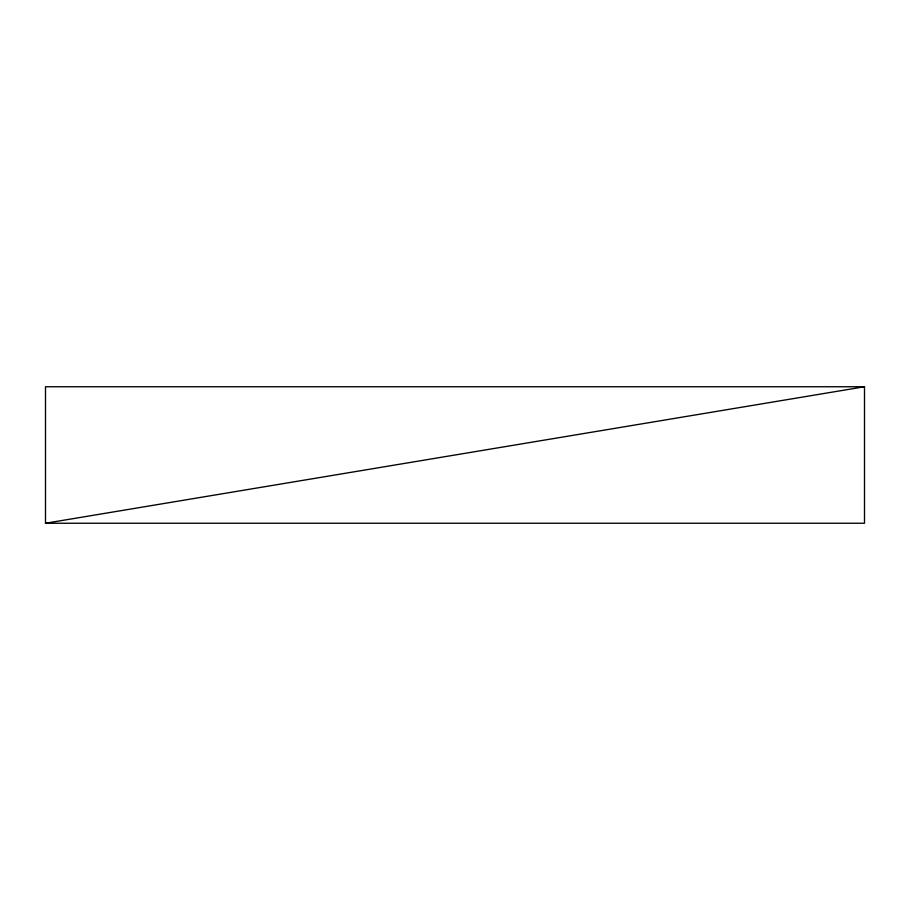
<?xml version="1.0" encoding="UTF-8"?>
<svg xmlns="http://www.w3.org/2000/svg" width="910" height="910" viewBox="0 0 910 910"><rect width="100%" height="100%" fill="white"/><g stroke="black" fill="none" stroke-linecap="round" stroke-linejoin="round"><path stroke-width="1.36" d="M45.5 523.25L864.5 386.75L864.5 523.25L45.5 523.25L45.5 386.75L864.5 386.75"/></g></svg>
